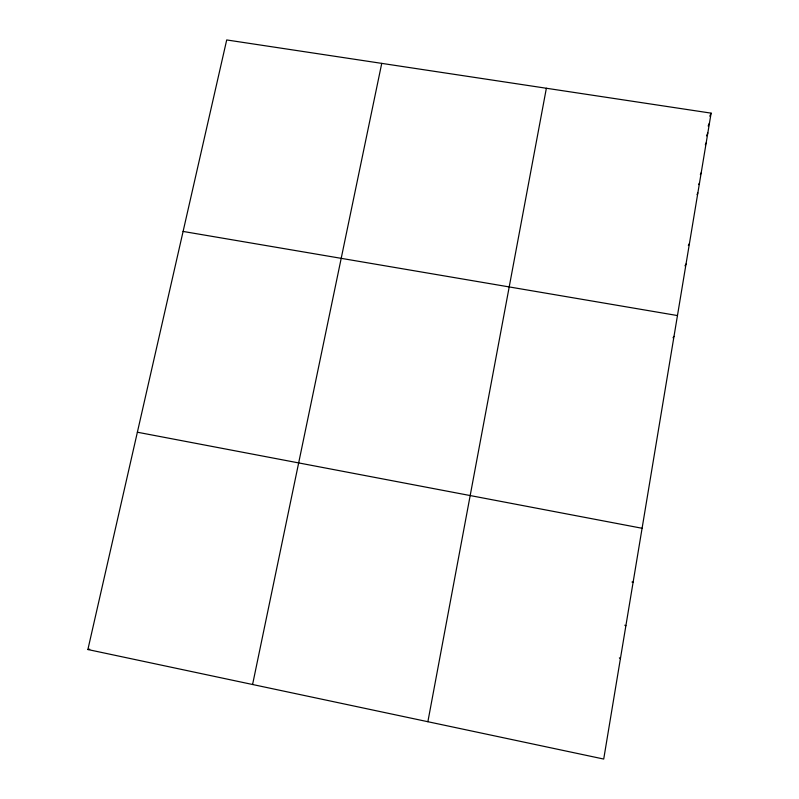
<?xml version="1.0" encoding="UTF-8"?>
<svg xmlns="http://www.w3.org/2000/svg" width="799" height="799" viewBox="0 0 799 799"><rect width="100%" height="100%" fill="white"/><g stroke="black" fill="none" stroke-linecap="round" stroke-linejoin="round"><path stroke-width="1.2" d="M711.12 113.148L603.714 759.05L87.88 649.537L226.706 39.95L711.12 113.148L709.792 116.175M427.874 721.717L546.366 88.25M252.584 684.503L381.742 63.381M708.154 126.002L709.482 123.036M706.516 135.85L707.834 132.944M705.307 144.779L706.176 142.881M700.343 174.601L701.192 172.834M698.686 184.599L699.524 182.871M697.018 194.606L697.857 192.929M688.358 245.543L689.427 243.585M684.983 265.857L686.031 264.02M673.018 337.777L674.006 336.349M87.88 649.537L89.768 649.197M631.979 582.042L633.138 582.111M183.091 231.44L677.462 315.555M137.368 432.219L642.086 528.269M624.798 625.208L625.897 625.677M619.365 657.857L620.414 658.636"/></g></svg>
